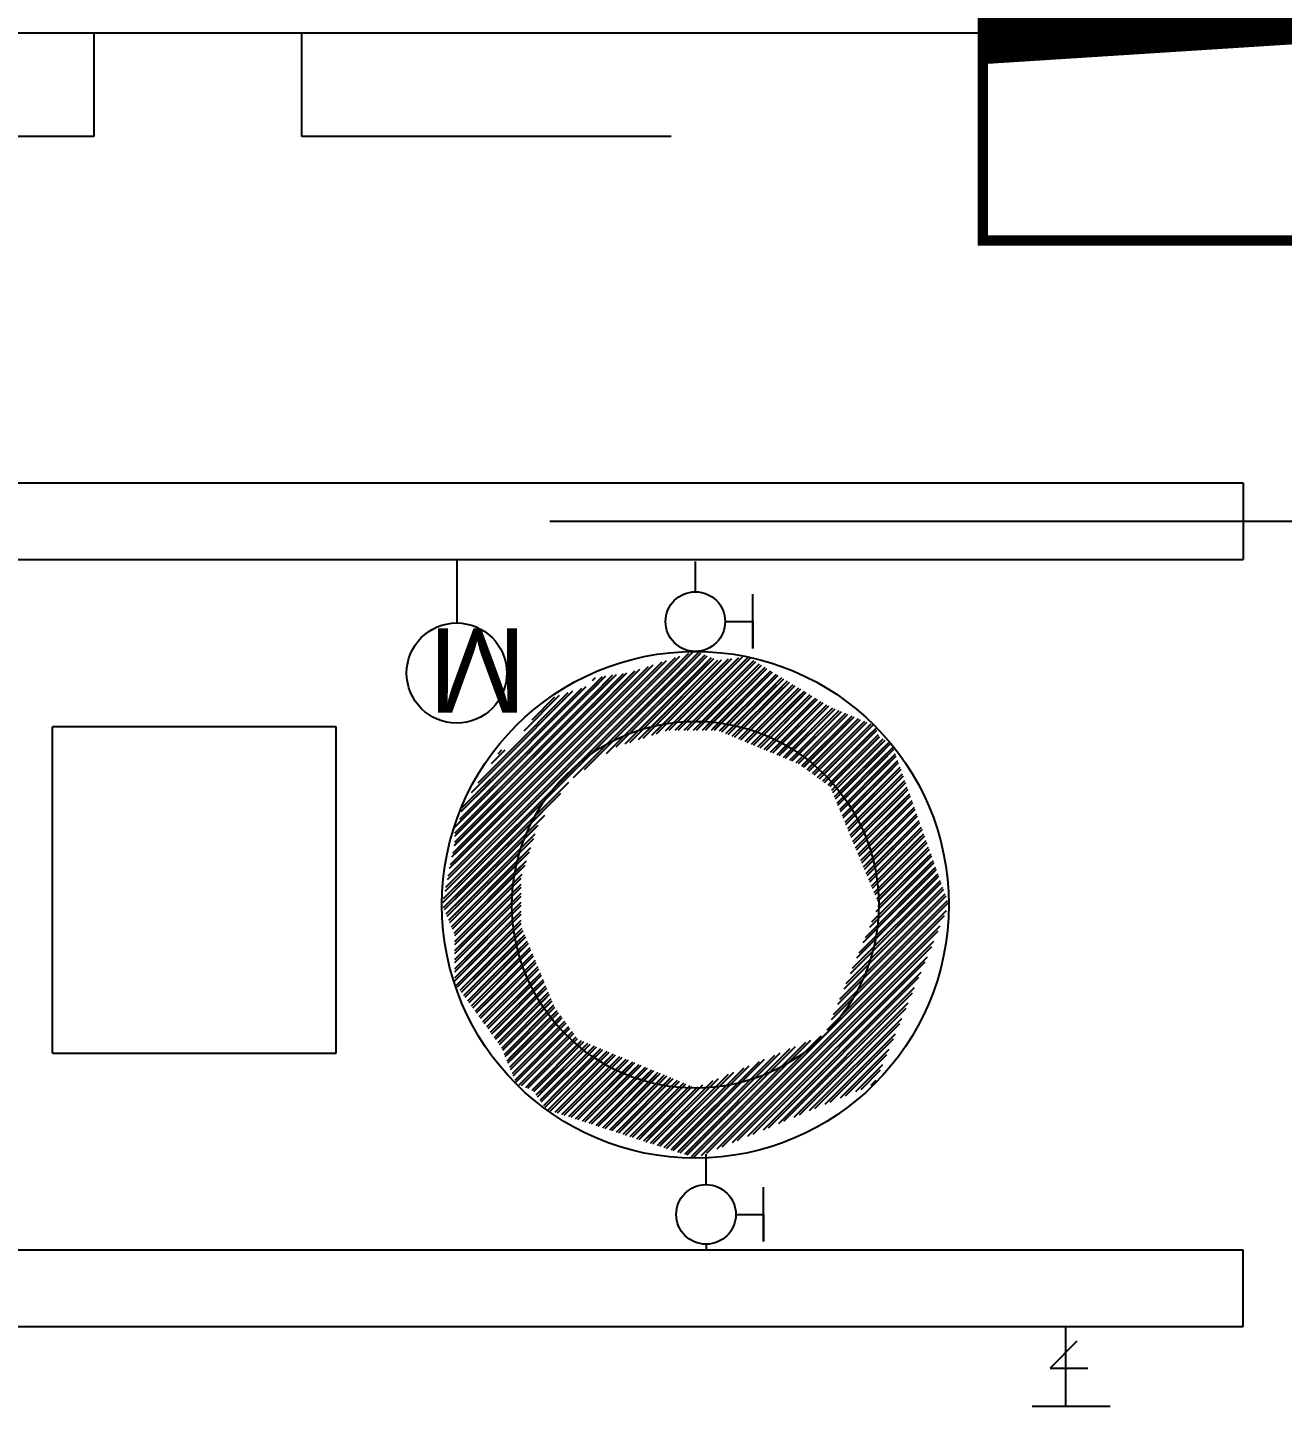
# Model space of a CAD drawing. Extents: x 386248 to 427517, y 4539405 to 4542296.
# Drawn here: x 388039.06 to 388047.77, y 4540838.19 to 4540847.75 of the extents above; entities that cross this region are included whole.
import ezdxf

# ---------------------------------------------------------------- set-up
doc = ezdxf.new("R2010")
doc.units = 0
doc.layers.add('A_ÇATI', color=4, linetype='Continuous')
for name, color, linetype, lineweight in [('DIŞ 2', 167, 'Continuous', 25), ('GOR1', 51, 'Continuous', 25), ('tefris', 6, 'Continuous', 15)]:
    doc.layers.add(name, color=color, linetype=linetype, lineweight=lineweight)
doc.styles.get("Standard").update_dxf_attribs({"font": 'arial.ttf'})

# ---------------------------------------------------------------- blocks, each defined once
blk = doc.blocks.new('G$C7BCEB638')
at = {"layer": 'A_ÇATI', "color": 251}
for p, q in [((30.11117430729792, 38.1005318146199, 14.1577920000003), (139.1111742560752, 38.1005318146199, 14.1577920000003)), ((66.48969272663817, 38.1005318146199, 14.1577920000003), (66.48969272570685, 35.22053181473166, 14.1577920000003)), ((72.25866554351524, 35.22053181286901, 14.1577920000003), (72.25866553978994, 38.10053181555122, 14.1577920000003)), ((66.48969272570685, 35.22053181473166, 14.1577920000003), (34.99435946764424, 35.22053181473166)), ((82.50639779819176, 35.22053181380033, 14.1577920000003), (72.25866554351524, 35.22053181286901, 14.1577920000003)), ((50.96857182169333, 25.61455058865249), (98.36828511534259, 25.6145505849272)), ((98.36828511534259, 25.6145505849272), (98.36828511254862, 23.4883006028831)), ((79.14228323521093, 24.5514255668968), (115.3533244640566, 24.55142556969076)), ((40.6902794749476, 23.48830060195178), (98.36828511254862, 23.4883006028831)), ((76.55642707971856, 23.48830060195178), (76.55642708064988, 21.72976216301322)), ((83.17479729605839, 22.59522606804967), (83.17479729792103, 23.43610173184425)), ((84.77158493222669, 21.01824560482055), (84.77158493502066, 22.52540154010057)), ((84.0011957087554, 21.76882781367749), (84.77158493408933, 21.76882781367749)), ((84.77158493408933, 21.76882781367749), (84.77158493222669, 21.01824560482055)), ((82.98295248253271, 20.88009531982243), (76.4905452108942, 14.38768804911524)), ((82.7354946047999, 20.79969138186425), (76.49054521275684, 14.55474198702723)), ((82.61176557978615, 20.75948938261718), (76.49054520996287, 14.63826901372522)), ((82.36430770764127, 20.67908544559032), (76.49054520810023, 14.80532295349985)), ((83.10668150195852, 20.92029731534421), (80.23081342829391, 18.04442924074829)), ((83.26040693325922, 20.90696880593896), (80.47827130602673, 18.12483317777514)), ((83.31946946168318, 20.88250430580229), (80.60200033010915, 18.16503517422825)), ((83.43759443471208, 20.8335753409192), (80.849458205048, 18.24543911311775)), ((83.4966569612734, 20.80911084171385), (80.97318722913042, 18.28564110957086)), ((83.61478193523362, 20.76018187403679), (81.22064510593191, 18.36604504752904)), ((83.6738444599323, 20.73571737576276), (81.34437413094565, 18.40624704491347)), ((83.7919694329612, 20.68678840901703), (81.5918320058845, 18.48665098100901)), ((83.59635762358084, 20.65823053847998), (81.6901490795426, 18.75202199630439)), ((83.85103196231648, 20.66232390981168), (81.71556102996692, 18.52685297746211)), ((83.79039712296799, 20.68521609622985), (81.85720302024856, 18.75202199444175)), ((83.88741693692282, 20.69870888628066), (81.94073004601523, 18.75202199630439)), ((84.08145643444732, 20.72569444589317), (82.10778398485854, 18.75202199537307)), ((84.17847625119612, 20.73918723408133), (82.19131101155654, 18.75202199537307)), ((84.37251575058326, 20.76617279369384), (82.35836495133117, 18.75202199630439)), ((84.46953556546941, 20.77966558467597), (82.44189197709784, 18.75202199537307)), ((84.63218458043411, 20.77526066079736), (82.60894591687247, 18.75202199444175)), ((84.68416794249788, 20.74371699150652), (82.69247294263914, 18.75202199444175)), ((84.78813458653167, 20.68062970042229), (82.8595268833451, 18.75202199537307)), ((82.24057867983356, 20.63888345006853), (76.49054520996287, 14.88884998112917)), ((81.9931208039634, 20.55847951211035), (76.4905452108942, 15.05590391904116)), ((81.86939178174362, 20.51827751472592), (76.49054521182552, 15.13943094667047)), ((81.6219339040108, 20.43787357769907), (76.49054520996287, 15.30648488365114)), ((81.49820487806574, 20.39767157938331), (76.4905452108942, 15.39001191034913)), ((81.25074700312689, 20.31726764235646), (76.49054521182552, 15.55706584919244)), ((81.12701798090711, 20.27706564497203), (76.49054521275684, 15.64059287775308)), ((82.72317967982963, 20.53679548949003), (79.17295333603397, 16.9865691466257)), ((82.91721917735413, 20.56378105003387), (79.78384883375838, 17.4304107055068)), ((83.01423899410293, 20.57727383915335), (80.08929679309949, 17.65233163721859)), ((82.6261598621495, 20.52330270037055), (80.31129643367603, 18.20843927096575)), ((82.43212036555633, 20.49631714168936), (80.31129643460736, 18.37549320980906)), ((82.33510054694489, 20.48282435163856), (80.31129643274471, 18.45902023650706)), ((82.14106104942039, 20.45583879295737), (80.31129643367603, 18.62607417441905)), ((82.04404123360291, 20.44234600197524), (80.31129643181339, 18.70960120297968)), ((81.85000173514709, 20.41536044329405), (80.31129643553868, 18.87665514089167)), ((81.75298192026094, 20.40186765417457), (80.31129643367603, 18.96018216758966)), ((81.55894242087379, 20.37488209456205), (80.31129643274471, 19.12723610643297)), ((81.461922604125, 20.36138930544257), (80.31129643460736, 19.21076313313097)), ((81.26788310753182, 20.33440374583006), (80.31129643181339, 19.3778170729056)), ((81.1708632898517, 20.32091095577925), (80.31129643460736, 19.46134409960359)), ((80.9768237923272, 20.29392539616674), (80.31129643367603, 19.62839803751558)), ((80.8798039755784, 20.28043260797858), (80.31129643460736, 19.71192506607622)), ((83.20827849349007, 20.60425939876586), (80.70019228802994, 18.09617319703102)), ((83.30529830930755, 20.61775218788534), (81.00564025016502, 18.31809412874281)), ((83.49933780683205, 20.6447377493605), (81.60662205750123, 18.75202199444175)), ((83.96915693348274, 20.61339494492859), (81.96301890490577, 18.60725691635162)), ((84.02821946283802, 20.58893044386059), (82.08674793085083, 18.64745891280472)), ((84.1463444349356, 20.5400014789775), (82.334205806721, 18.7278628507629)), ((84.20540696149692, 20.51553697884083), (82.45793483173475, 18.76806484814733)), ((84.32353193452582, 20.46660801116377), (82.70539270574227, 18.84846878517419)), ((84.38259446201846, 20.44214351288974), (82.82912173075601, 18.88867078255862)), ((84.84011794393882, 20.64908603206277), (82.94305390911177, 18.75202199444175)), ((84.50071943318471, 20.39321454800665), (83.07657960476354, 18.9690747205168)), ((84.94408459356055, 20.58599874004722), (83.1101078488864, 18.75202199351043)), ((84.55978196067736, 20.36875004693866), (83.18697523185983, 18.99594331905246)), ((84.99606795376167, 20.5544550716877), (83.19363487465307, 18.75202199537307)), ((84.67790693370625, 20.31982108112425), (83.30510020582005, 18.94701435323805)), ((85.10003459686413, 20.49136778060347), (83.36068881535903, 18.75202199351043)), ((84.73696946026757, 20.2953565819189), (83.36416273424402, 18.92254985310137)), ((85.1520179589279, 20.45982411317527), (83.44421583833173, 18.75202199537307)), ((85.25598460296169, 20.39673682115972), (83.61126977903768, 18.75202199444175)), ((85.30796796316281, 20.36519315186888), (83.69479680387303, 18.75202199537307)), ((85.41193460905924, 20.30210585985333), (83.86185074364766, 18.75202199444175)), ((85.46391796739772, 20.27056219149381), (83.94537777034566, 18.75202199444175)), ((80.87956010131165, 20.19666170794517), (76.4905452108942, 15.80764681473374)), ((80.75583107722923, 20.15645971149206), (76.49054521275684, 15.89117384236306)), ((80.50837320322171, 20.07605577260256), (76.49054521182552, 16.05822778027505)), ((80.38464417727664, 20.03585377614945), (76.6385829676874, 16.28979256376624)), ((80.13718630326912, 19.95544983819127), (77.08242452749982, 16.9006880633533)), ((80.01345728011802, 19.91524784173816), (77.30434546107426, 17.20613602362573)), ((80.68576447712258, 20.25344704650342), (80.31129643274471, 19.87897900491953)), ((80.5887446613051, 20.23995425738394), (80.31129643460736, 19.9625060306862)), ((80.39470516471192, 20.21296869870275), (80.31129643460736, 20.12955996859819)), ((84.8550944342278, 20.24642761610448), (83.48228770820424, 18.87362088821828)), ((84.91415696265176, 20.22196311689913), (83.54135023383424, 18.84915638808161)), ((85.03228193474934, 20.17303415108472), (83.65947520686314, 18.80022742133588)), ((85.0913444631733, 20.1485696490854), (83.7185377352871, 18.77576292213053)), ((85.20946943433955, 20.09964068420231), (83.83666270365939, 18.72683395724744)), ((85.26853196090087, 20.07517618499696), (83.89572523301467, 18.70236945617944)), ((85.38665693392977, 20.02624721825123), (84.01385020511225, 18.65344049129635)), ((85.44571945955977, 20.00178272090852), (84.07291273353621, 18.62897599115968)), ((85.5678846151568, 20.2074749013409), (84.11243170918897, 18.75202199537307)), ((85.56384443445131, 19.95285375416279), (84.19103770563379, 18.58004702348262)), ((85.61986797628924, 20.17593123111874), (84.19595873588696, 18.7520219925791)), ((85.62290696101263, 19.92838925402611), (84.25010023312643, 18.55558252520859)), ((85.72383461939171, 20.11284394003451), (84.36301267379895, 18.75202199444175)), ((85.77581797866151, 20.08130027167499), (84.44653970142826, 18.75202199444175)), ((85.87978462548926, 20.01821297965944), (84.61359364213422, 18.75202199351043)), ((85.93176798569039, 19.9866693103686), (84.69712066696957, 18.75202199537307)), ((86.03573463158682, 19.92358201928437), (84.8147420422174, 18.70258942991495)), ((86.08771799085662, 19.89203835278749), (84.86312024621293, 18.66744060907513)), ((79.7659994023852, 19.83484390377998), (77.74818702181801, 17.81703152228147)), ((79.64227038016543, 19.79464190639555), (77.97010795539245, 18.12247948534787)), ((79.39481250150129, 19.71423796843737), (78.4139495161362, 18.73337498307228)), ((79.27108348021284, 19.67403597105294), (78.63587045064196, 19.03882294520736)), ((85.74103193404153, 19.87946028728038), (84.36822520522401, 18.50665355846286)), ((85.80009446153417, 19.85499578714371), (84.42728773178533, 18.48218905925751)), ((85.9182194354944, 19.80606682319194), (84.54541270667687, 18.43326009437442)), ((85.97728196205571, 19.78160232212394), (84.60447523230687, 18.40879559423774)), ((86.09540693415329, 19.73267335630953), (84.72260020347312, 18.35986662749201)), ((86.15446945978329, 19.70820885710418), (84.78166273096576, 18.33540212921798)), ((86.2725944337435, 19.65927989128977), (84.8997877058573, 18.28647316247225)), ((86.33165696123615, 19.6348153911531), (84.95885023241863, 18.26200866233557)), ((86.19168463675305, 19.82895105984062), (84.9598765890114, 18.59714301023632)), ((86.24366799602285, 19.79740739241242), (85.0082547920756, 18.56199418753386)), ((86.4497819324024, 19.58588642627001), (85.07697520358488, 18.21307969652116)), ((86.34763464378193, 19.73432009946555), (85.10501113394275, 18.49169659148902)), ((86.50884446268901, 19.56142192520201), (85.1360377301462, 18.18861519638449)), ((86.39961800305173, 19.70277643110603), (85.15338933700696, 18.45654776785523)), ((86.50358464708552, 19.6396891400218), (85.25014567794278, 18.38625017087907)), ((86.62696943478659, 19.51249296031892), (85.25416270503774, 18.1396862315014)), ((86.55556800635532, 19.60814547166228), (85.29852388473228, 18.35110134724528)), ((86.65953465318307, 19.54505817964673), (85.39528022753075, 18.28080375213176)), ((86.7115180133842, 19.51351451035589), (85.44365842966363, 18.24565492756665)), ((86.68603196041659, 19.48802845925093), (85.31322523066774, 18.11522173136473)), ((86.80415693344548, 19.43909949529916), (85.43135020462796, 18.06629276555032)), ((86.86321946186945, 19.41463499329984), (85.4904127321206, 18.04182826634496)), ((86.81548465741798, 19.45042721927166), (85.54041477059945, 18.17535733152181)), ((86.86746801855043, 19.41888354998082), (85.58879297459498, 18.14020850881934)), ((86.98134443489835, 19.36570602748543), (85.60853770328686, 17.99289930053055)), ((87.04040696239099, 19.34124152828008), (85.66760023264214, 17.96843479946256)), ((86.97143466351554, 19.35579626075923), (85.68554931739345, 18.06991091184318)), ((87.02341802371666, 19.32425259146839), (85.73392752045766, 18.03476208914071)), ((87.15853193448856, 19.29231256339699), (85.78572520473972, 17.91950583271682)), ((87.12738467054442, 19.26116529852152), (85.8306838623248, 17.96446449216455)), ((87.21759446104988, 19.26784806419164), (85.84478773223236, 17.89504133537412)), ((87.17936802981421, 19.22962163109332), (85.87906206818298, 17.92931566853076)), ((87.33571943407878, 19.21891909837723), (85.96291270432994, 17.84611236769706)), ((87.28333467571065, 19.16653433814645), (85.97581840818748, 17.85901807062328)), ((87.3947819606401, 19.19445459637791), (86.02197523182258, 17.82164786942303)), ((87.33531803498045, 19.13499067071825), (86.02419661404565, 17.82386924978346)), ((87.512906933669, 19.14552563149482), (86.14010020392016, 17.77271890081465)), ((73.21050059003755, 18.84675788413733), (65.34630603017285, 18.84675788506866)), ((65.34630602737889, 9.798449773341417), (65.34630603017285, 18.84675788506866)), ((73.21050058444962, 9.798449772410095), (73.21050059003755, 18.84675788413733)), ((87.43928468087688, 19.07190337963402), (86.12095295311883, 17.75357165187597)), ((87.49126803921536, 19.04035971220583), (86.169331158977, 17.71842282917351)), ((87.57196946302429, 19.12106113228947), (86.19916273327544, 17.7482544016093)), ((87.59523468697444, 18.97727241832763), (86.26608750177547, 17.64812523219734)), ((87.64721804345027, 18.94572875089943), (86.31446570483968, 17.61297640856355)), ((87.6900944323279, 19.07213216647506), (86.31728770537302, 17.69932543672621)), ((87.74915696075186, 19.04766766633838), (86.3763502300717, 17.67486093565822)), ((87.75118469120935, 18.8826414598152), (86.41122204484418, 17.54267881251872)), ((87.80316805141047, 18.85109778959304), (86.45960025070235, 17.5075299879536)), ((87.86728193378076, 18.99873870238662), (86.49447520403191, 17.62593197170645)), ((87.9263444612734, 18.97427420131862), (86.55353773152456, 17.6014674725011)), ((87.90713469916955, 18.78801049757749), (86.5563565925695, 17.43723239190876)), ((87.95911805564538, 18.75646683108062), (86.60473479470238, 17.40208357106894)), ((88.04446943337098, 18.92534523457289), (86.67166270362213, 17.55253850482404)), ((88.1035319599323, 18.90088073536754), (86.73072523111477, 17.52807400468737)), ((88.17646673927084, 18.80676157400012), (86.80366000952199, 17.43395484611392)), ((88.20093123847619, 18.7476990474388), (86.82812451152131, 17.37489231862128)), ((88.06308470340446, 18.69337953813374), (86.70149113750085, 17.33178597316146)), ((88.11506806174293, 18.66183586977422), (86.74986934149638, 17.29663714952767)), ((88.21903470950201, 18.59874857868999), (86.84662568522617, 17.22633955255151)), ((88.24986020335928, 18.6295740744099), (86.87705347733572, 17.25676734559238)), ((88.27101806784049, 18.5672049112618), (86.89500388829038, 17.19119073078036)), ((88.2743247053586, 18.57051154784858), (86.90151797560975, 17.19770481903106)), ((88.32325367024168, 18.45238657481968), (86.95044694049284, 17.07957984600216)), ((88.34771817037836, 18.39332404732704), (86.97491144062951, 17.02051731944084)), ((88.37498471373692, 18.50411761831492), (86.99176023015752, 17.1208931338042)), ((88.42696807021275, 18.47257395181805), (87.04013843415305, 17.08574430923909)), ((88.53093471890315, 18.40948665887117), (87.13689477508888, 17.01544671319425)), ((88.58291807910427, 18.37794299051166), (87.1852729790844, 16.98029789142311)), ((80.30834449687973, 18.20548733416945), (76.17969250446185, 14.07683534361422)), ((80.14129055896774, 18.20548733416945), (76.22243120381609, 14.28662798088044)), ((80.05776353226975, 18.20548733416945), (76.24380056886002, 14.39152437169105)), ((79.89070959342644, 18.20548733416945), (76.28653926914558, 14.60131700988859)), ((79.8071825648658, 18.20548733510077), (76.30790863232687, 14.7062134006992)), ((79.64012862788513, 18.20548733416945), (76.35064732981846, 14.91600603610277)), ((79.55660160025582, 18.20548733416945), (76.37201669393107, 15.02090242598206)), ((79.38954766327515, 18.20548733416945), (76.41475539142266, 15.2306950641796)), ((79.30602063285187, 18.20548733510077), (76.43612475460395, 15.33559145405889)), ((79.13896669866517, 18.20548733416945), (76.47886345395818, 15.5453840913251)), ((79.05543967010453, 18.20548733323812), (76.50023281620815, 15.65028048213571)), ((78.8883857303299, 18.20548733416945), (76.54297151556239, 15.86007311940193)), ((78.80485870363191, 18.20548733510077), (76.56434087781236, 15.96496951207519)), ((78.6378047647886, 18.20548733510077), (76.60707957530394, 16.17476214654744)), ((78.5542777380906, 18.20548733510077), (76.62844894314185, 16.27965853642672)), ((78.38722380017862, 18.20548733510077), (76.67118763783947, 16.48945117369294)), ((78.3036967725493, 18.20548733416945), (76.69255700102076, 16.59434756450355)), ((78.13664283370599, 18.20548733323812), (76.95383159955963, 17.02267609909177)), ((78.05311580514535, 18.20548733416945), (77.13837318168953, 17.2907447097823)), ((77.88606186909601, 18.20548733416945), (77.5074560935609, 17.82688156142831)), ((77.80253484053537, 18.20548733510077), (77.69199767475948, 18.0949501702562)), ((88.39664713712409, 18.27519907429814), (87.02384040644392, 16.90239234734327)), ((88.4211116344668, 18.21613654773682), (87.04830490751192, 16.84332981985062)), ((88.47004060121253, 18.09801157470793), (87.09723387518898, 16.72520484495908)), ((88.49450510228053, 18.03894904628396), (87.12169837253168, 16.66614231932908)), ((88.65042769117281, 18.27839866559952), (87.28202932002023, 16.91000029444695)), ((88.67234568716958, 18.2167896348983), (87.30716803343967, 16.85161197930574)), ((88.7161816493608, 18.09357165824622), (87.3481358862482, 16.72552589327097)), ((88.73809964535758, 18.03196262661368), (87.36861982615665, 16.66248280741274)), ((80.10241882642731, 17.91603463888168), (76.49054521461949, 14.30416102241725)), ((88.5434340662323, 17.92082407325506), (87.17062734020874, 16.54801734723151)), ((88.56789856636897, 17.86176154762506), (87.19509183755144, 16.48895481973886)), ((88.61682753218338, 17.74363657273352), (87.24402080429718, 16.37082984670997)), ((88.64129203232005, 17.68457404803485), (87.26848530350253, 16.311767318286)), ((88.7819356075488, 17.90874464903027), (87.40958767896518, 16.53639672230929)), ((88.80385360261425, 17.8471356164664), (87.43007161980495, 16.47335363458842)), ((88.84768956387416, 17.72391763888299), (87.47103947168216, 16.34726754855365)), ((88.8696075589396, 17.66230860818177), (87.49152341438457, 16.28422446083277)), ((79.65857726661488, 17.3051391383633), (76.49054521182552, 14.13710708357394)), ((88.69022099720314, 17.56644907500595), (87.31741426931694, 16.1936423452571)), ((88.71468549827114, 17.50738654751331), (87.34187877131626, 16.13457981869578)), ((88.76361446315423, 17.38926157448441), (87.39080773526803, 16.01645484566689)), ((88.78807896422222, 17.33019904699177), (87.41527223354205, 15.95739231817424)), ((88.83700792910531, 17.21207407489419), (87.46420120028779, 15.83926734607667)), ((88.91344352206215, 17.53909063152969), (87.53249126346782, 16.15813837759197)), ((88.93536151526496, 17.47748160082847), (87.55297520803288, 16.0950952898711)), ((88.97919747559354, 17.35426362231374), (87.59394305991009, 15.96900920476764)), ((89.00111547438428, 17.2926545906812), (87.61442699888721, 15.9059661179781)), ((79.04455905267969, 16.85817486047745), (76.1583231431432, 13.97193895466626)), ((79.43665633210912, 16.99969117715955), (76.49054521182552, 14.05358005687594)), ((88.86147242924199, 17.15301154740155), (87.48866570135579, 15.7802048176527)), ((88.91040139412507, 17.03488657437265), (87.53759466437623, 15.66207984555513)), ((88.93486589333043, 16.97582404688001), (87.56205916637555, 15.60301731713116)), ((88.98379486100748, 16.85769907385111), (87.61098813032731, 15.48489234596491)), ((89.04495143191889, 17.16943661402911), (87.6553948498331, 15.77988003008068)), ((89.06686942977831, 17.10782758239657), (87.67587879439816, 15.71683694515377)), ((89.11070539103821, 16.98460960574448), (87.71684664534405, 15.59075086005032)), ((89.13262338424101, 16.92300057411194), (87.73733058432117, 15.52770777232945)), ((78.96415511192754, 16.61071698274463), (76.18201942415908, 13.82858129683882)), ((78.92395311454311, 16.48698796145618), (76.20648392522708, 13.76951876841486)), ((89.00825936021283, 16.79863654728979), (87.63545263232663, 15.42582981847227)), ((89.0571883241646, 16.68051157519221), (87.6843815962784, 15.30770484730601)), ((89.08165282616392, 16.62144904769957), (87.70884609920904, 15.24864231795073)), ((89.13058179197833, 16.50332407467067), (87.75777506036684, 15.13051734678447)), ((89.17645934643224, 16.79978259652853), (87.77829843806103, 15.401621687226)), ((89.19837734242901, 16.73817356582731), (87.79878237796947, 15.33857859950513)), ((89.24221330462024, 16.61495558731258), (87.83975023170933, 15.21249251440167)), ((89.26413130061701, 16.55334655568004), (87.86023417348042, 15.1494494266808)), ((78.84354917658493, 16.23953008186072), (76.25541289104149, 13.65139379538596)), ((78.8033471792005, 16.11580105870962), (76.27987738931552, 13.59233126975596)), ((78.99281477043405, 16.38879567850381), (76.49054521182552, 13.88652611896396)), ((78.77089383685961, 16.08334771543741), (76.49054521182552, 13.80299909133464)), ((89.155046292115, 16.44426154810935), (87.78223956236616, 15.07145481836051)), ((89.20397525606677, 16.32613657414913), (87.83116852818057, 14.95332984533161)), ((89.22843975713477, 16.26707404758781), (87.85563302924857, 14.89426731783897)), ((89.30796726187691, 16.43012857809663), (87.90120202442631, 15.02336334344)), ((89.27736872294918, 16.14894907455891), (87.90456199320033, 14.77614234574139)), ((89.32988525601104, 16.36851954739541), (87.92168596340343, 14.96032025665045)), ((89.30183322308585, 16.08988654706627), (87.92902649426833, 14.71707981731743)), ((89.37372121913359, 16.245301569812), (87.96265381807461, 14.83423416968435)), ((89.39563921513036, 16.18369253911078), (87.98313775612041, 14.77119108382612)), ((78.72294324124232, 15.86834318190813), (76.32880635606125, 13.47420629672706)), ((78.68274124572054, 15.74461415689439), (76.3532708552666, 13.41514376923442)), ((89.35076218703762, 15.9717615749687), (87.9779554582201, 14.59895484521985)), ((89.37522668996826, 15.91269904840738), (88.00241995835677, 14.53989231865853)), ((89.43947517359629, 16.06047456059605), (88.02410560986027, 14.64510499779135)), ((89.46139317145571, 15.99886552989483), (88.0445895488374, 14.58206191193312)), ((89.4241556529887, 15.79457407537848), (88.05134892323986, 14.42176734469831)), ((89.44862015498802, 15.73551154695451), (88.07581342523918, 14.36270481720567)), ((89.50522913364694, 15.87564755231142), (88.0855574044399, 14.45597582496703)), ((89.52714712964371, 15.8140385216102), (88.10604134527966, 14.39293273817748)), ((89.57098309090361, 15.69082054495811), (88.1470091980882, 14.26684665121138)), ((78.60233730589971, 15.49715628102422), (76.40219982201234, 13.29701879620552)), ((78.56213530851528, 15.37342725787312), (76.42666432121769, 13.2379562696442)), ((78.33696617977694, 15.48236612044275), (76.49054521182552, 13.63594515156001)), ((78.33696617698297, 15.39883909467608), (76.4905452108942, 13.55241812486202)), ((89.49754911987111, 15.61738657392561), (88.12474239012226, 14.24457984603941)), ((89.5220136209391, 15.55832404829562), (88.14920689025894, 14.18551731854677)), ((89.5929010831751, 15.62921151239425), (88.16749313706532, 14.20380356535316)), ((89.57094258489087, 15.4401990743354), (88.19813585700467, 14.06739234458655)), ((89.63673704629764, 15.50599353574216), (88.20846098987386, 14.07771747931838)), ((89.59540708502755, 15.38113654684275), (88.2226003552787, 14.00832981802523)), ((89.65865504415706, 15.44438450504094), (88.2289449297823, 14.01467439346015)), ((89.70249100262299, 15.32116652745754), (88.23760799178854, 13.85628351569176)), ((78.4817313705571, 15.1259693801403), (76.4755932870321, 13.1198312966153)), ((78.33696617977694, 15.23178515583277), (76.49054521275684, 13.38536418601871)), ((78.33696617884561, 15.14825812634081), (76.4905452108942, 13.30183715932071)), ((78.33696617791429, 14.98120418936014), (76.49054521182552, 13.1347832204774)), ((78.441529374104, 15.00224035792053), (76.50005778716877, 13.06076876912266)), ((89.83399891620502, 14.95151250902563), (87.88323299167678, 13.00074658449739)), ((89.7421940159984, 15.02676154766232), (88.00135787157342, 13.28592540323734)), ((89.7901629540138, 15.07473048660904), (88.00135796470568, 13.2859254963696)), ((89.71772951586172, 15.08582407422364), (88.06042039906606, 13.42851495742798)), ((89.7682449570857, 15.13633951917291), (88.06042049219832, 13.42851505149156)), ((89.66880055097863, 15.20394904725254), (88.17854537209496, 13.71369387023151)), ((89.72440900048241, 15.25955749396235), (88.17854546522722, 13.71369396243244)), ((89.64433604991063, 15.2630115756765), (88.23760790145025, 13.85628342535347)), ((78.33696617884561, 14.89767716173083), (76.49054521182552, 13.05125619471073)), ((78.33696617884561, 14.73062322381884), (76.49054521182552, 12.8842022549361)), ((78.33696617977694, 14.64709619712085), (76.49054521182552, 12.80067522823811)), ((78.36112543521449, 14.75478248111904), (76.54898675205186, 12.94264379702508)), ((78.32092343876138, 14.63105345610529), (76.57345125311986, 12.88358126860112)), ((89.93790991185233, 14.55426157359034), (87.52885789750144, 12.14520956017077)), ((89.96550682978705, 14.58185849245638), (87.52885799156502, 12.14520965330303)), ((89.88898094790056, 14.67238654848188), (87.64698286959901, 12.43038847111166)), ((89.9216708666645, 14.70507647003978), (87.64698296459392, 12.43038856517524)), ((89.86451644683257, 14.73144907411188), (87.70604539988562, 12.57297802623361)), ((89.89975287159905, 14.766685500741), (87.70604549208656, 12.57297811936587)), ((89.81558748194948, 14.84957404714078), (87.82417037291452, 12.85815693810582)), ((89.85591691220179, 14.88990347925574), (87.82417046604678, 12.85815703030676)), ((89.79112298088148, 14.9086365737021), (87.88323289854452, 13.00074649136513)), ((78.33696617977694, 14.48004225734621), (76.49054520996287, 12.63362129032612)), ((78.33696618070826, 14.39651523064822), (76.4905452108942, 12.5500942626968)), ((78.33696618070826, 14.22946129273623), (76.49054521182552, 12.38304032292217)), ((78.24051950266585, 14.3835955793038), (76.62238021800295, 12.76545629650354)), ((78.2003175043501, 14.25986655429006), (76.64684471813962, 12.70639376994222)), ((90.11893274122849, 14.15059544332325), (87.11542046396062, 11.1470831669867)), ((90.0846968437545, 14.19988657534122), (87.17448289925233, 11.28967262804508)), ((90.09701474336907, 14.2122044749558), (87.17448299145326, 11.28967272117734)), ((90.03576787887141, 14.31801154837012), (87.29260786948726, 11.57485153991729)), ((90.05317878210917, 14.33542245067656), (87.29260796355084, 11.57485163398087)), ((90.01130337873474, 14.37707407493144), (87.35167039884254, 11.71744109503925)), ((90.03126078797504, 14.3970314823091), (87.35167049104348, 11.71744118817151)), ((89.96237441292033, 14.49519904796034), (87.46979537094012, 12.00262000504881)), ((89.98742482578382, 14.52024945896119), (87.4697954650037, 12.00262010004371)), ((78.33696617791429, 14.14593426603824), (76.49054521182552, 12.29951329622418)), ((78.33696618070826, 13.97888032719493), (76.49054520996287, 12.13245935738087)), ((78.33696617884561, 13.89535329956561), (76.4905452108942, 12.04893233068287)), ((78.11991356639192, 14.01240867841989), (76.69577368488535, 12.58826879691333)), ((78.0930449119769, 13.90201299544424), (76.7202381840907, 12.52920626848936)), ((78.14197387499735, 13.78388802334666), (76.76916714990512, 12.41108129732311)), ((90.18255481077358, 13.96363654732704), (86.93823287030682, 10.71931460499763)), ((90.18468669755384, 13.96576843503863), (86.9382329643704, 10.71931470092386)), ((90.15809030877426, 14.02269907481968), (86.99729539873078, 10.86190416105092)), ((90.16276870155707, 14.02737746667117), (86.99729549279436, 10.8619042551145)), ((90.10916134295985, 14.14082404598594), (87.11542036989704, 11.14708307292312)), ((78.33696617977694, 13.72829936165363), (76.49054521275684, 11.88187839370221)), ((78.33696617605165, 13.64477233402431), (76.49054521182552, 11.79835136793554)), ((78.33696618070826, 13.477718395181), (76.53727521328256, 11.67802742868662)), ((78.33696617884561, 13.39419136755168), (76.57242403598502, 11.62964922562242)), ((78.16643837699667, 13.72482549585402), (76.79363165004179, 12.35201876983047)), ((78.21536734281108, 13.60670052375644), (76.84256061399356, 12.23389379680157)), ((78.23983184201643, 13.5476379962638), (76.86702511506155, 12.17483126930892)), ((78.28876080689952, 13.42951302509755), (76.91595408087596, 12.05670629814267)), ((90.07529408717528, 13.6057948609814), (83.48319335328415, 7.013694126158953)), ((90.07529399218038, 13.6057947659865), (83.48319344921038, 7.013694221153855)), ((90.1343565187417, 13.74838432110846), (86.8201078963466, 10.43413569498807)), ((90.13435661559924, 13.7483844133094), (86.82010799041018, 10.4341357909143)), ((78.33696617791429, 13.22713742870837), (76.64272163202986, 11.53289288375527)), ((78.33696617977694, 13.14361040201038), (76.67787045566365, 11.48451467882842)), ((78.31322530610487, 13.37045049667358), (76.94041858008131, 11.99764376878738)), ((78.3621542728506, 13.25232552364469), (76.98934754403308, 11.87951879668981)), ((78.38661877298728, 13.19326299615204), (77.01381204696372, 11.82045627012849)), ((78.43554773693904, 13.07513802405447), (77.06274101091549, 11.70233129616827)), ((78.46001223893836, 13.01607549749315), (77.08720551105216, 11.64326876960695)), ((89.9571691150777, 13.3206159491092), (83.76837226608768, 7.131819098256528)), ((89.95716902101412, 13.32061585504562), (83.76837236015126, 7.131819193251431)), ((89.8981065894477, 13.17802639491856), (83.910961819347, 7.190881626680493)), ((89.89810649352148, 13.17802629992366), (83.9109619143419, 7.190881721675396)), ((78.33696617884561, 12.97655646409839), (76.74816805263981, 11.38775833789259)), ((78.33696618070826, 12.89302943646908), (76.78331687441096, 11.33938013389707)), ((78.33696617791429, 12.72597549855709), (76.85361447418109, 11.24262379109859)), ((78.33696617977694, 12.64244847092777), (76.88876329595223, 11.19424558710307)), ((78.50894120289013, 12.89795052446425), (77.1361344777979, 11.52514379564673)), ((78.5334057030268, 12.83888799604028), (77.16059897979721, 11.46608127001673)), ((78.58233466977254, 12.72076302394271), (77.20952794188634, 11.34795629791915)), ((78.60679917084053, 12.66170049738139), (77.23399244202301, 11.28889377135783)), ((89.77998161548749, 12.89284748304635), (84.19614072935656, 7.309006598778069)), ((89.77998152049258, 12.8928473899141), (84.19614082435146, 7.309006693772972)), ((89.72091908892617, 12.75025792699307), (84.33873028540984, 7.368069126270711)), ((89.72091899299994, 12.75025783479214), (84.33873037947342, 7.368069221265614)), ((78.33696618070826, 12.47539453208447), (76.95906089292839, 11.09748924523592)), ((78.33696617791429, 12.39186750631779), (76.99420971469954, 11.04911104124039)), ((78.38639877690002, 12.27424616366625), (77.06450731353834, 10.95235470030457)), ((78.65572813665494, 12.54357552435249), (77.28292140970007, 11.17076879739761)), ((78.68019263492897, 12.48451299779117), (77.30738591076806, 11.11170626897365)), ((78.7291216016747, 12.36638802476227), (77.35631487285718, 10.99358129687607)), ((78.75358609994873, 12.30732549633831), (77.3807793748565, 10.93451877031475)), ((89.60279411682859, 12.46507901884615), (84.62390919635072, 7.48619409929961)), ((89.60279401997104, 12.46507892291993), (84.62390929227695, 7.486194194294512)), ((89.5437315874733, 12.32248946465552), (84.76649875147268, 7.545256625860929)), ((89.54373149434105, 12.32248936779797), (84.76649884553626, 7.545256721787155)), ((78.42154760053381, 12.22586795967072), (77.09965613624081, 10.90397649724036)), ((78.491845194716, 12.12911161966622), (77.16995373228565, 10.80722015444189)), ((78.52699401928112, 12.08073341473937), (77.2051025540568, 10.75884195230901)), ((78.59729161625728, 11.98397707473487), (77.27540015382692, 10.6620856076479)), ((78.63244043895975, 11.9355988688767), (77.31054897466674, 10.61370740458369)), ((78.80251506576315, 12.18920052237809), (77.42970833973959, 10.81639379728585)), ((78.82697956683114, 12.13013799581677), (77.45417283987626, 10.75733126979321)), ((78.87590853357688, 12.01201302371919), (77.50310180475935, 10.63920629769564)), ((78.90037303278223, 11.95295049622655), (77.52756630675867, 10.58014377020299)), ((89.42560661537573, 12.03731055371463), (85.05167766334489, 7.663381597958505)), ((89.42560652131215, 12.03731045685709), (85.05167775833979, 7.663381692953408)), ((89.36654408695176, 11.89472099766135), (85.19426721567288, 7.722444125451148)), ((89.36654399195686, 11.89472090266645), (85.19426731066778, 7.722444219514728)), ((78.70273803779855, 11.83884252607822), (77.3808465716429, 10.51695106271654)), ((78.7378868595697, 11.79046432301402), (77.41599539620802, 10.46857285965234)), ((78.80818445561454, 11.69370798114687), (77.48629299039021, 10.37181651685387)), ((78.84333327924833, 11.64532977808267), (77.52144181216136, 10.32343831378967)), ((78.94930199859664, 11.83482552319765), (77.57649527071044, 10.4620187971741)), ((78.91363087529317, 11.5485734352842), (77.59173941100016, 10.22668197099119)), ((78.97376649593934, 11.77576299570501), (77.60095977084711, 10.40295626875013)), ((78.94877969892696, 11.50019523035735), (77.62688823556527, 10.17830376606435)), ((79.02269546454772, 11.65763802174479), (77.64988873666152, 10.28483129665256)), ((79.0471599609591, 11.59857549518347), (77.67435323772952, 10.22576876915991)), ((79.09608892863616, 11.48045052401721), (77.72328220261261, 10.10764379799366)), ((89.24841911671683, 11.60954208765179), (85.47944612754509, 7.840569099411368)), ((89.2484190207906, 11.60954199265689), (85.47944622067735, 7.840569193474948)), ((79.01907729683444, 11.4034388884902), (77.69718582974747, 10.08154742605984)), ((79.05422611674294, 11.35506068356335), (77.7323346552439, 10.03316922113299)), ((79.12055342597887, 11.42138799745589), (77.7477467036806, 10.04858126956969)), ((79.16948239365593, 11.303263024427), (77.79667566670105, 9.930456296540797)), ((79.12452371558174, 11.25830434262753), (77.8026322494261, 9.936412879265845)), ((79.1939468937926, 11.24420049693435), (77.82114016683772, 9.871393769979477)), ((79.15967253735289, 11.20992613956332), (77.83778107492253, 9.888034677132964)), ((79.24287585960701, 11.12607552390546), (77.87006913358346, 9.753268796950579)), ((79.2299701361917, 11.1131697986275), (77.90807867003605, 9.791278334334493)), ((89.18935658829287, 11.46695253252983), (85.62203567987308, 7.899631625972688)), ((89.189356490504, 11.46695243753493), (85.62203577486798, 7.899631720967591)), ((89.07123161526397, 11.18177362065762), (85.90721459267661, 8.017756598070264)), ((89.07123152120039, 11.18177352566272), (85.90721468674019, 8.017756693065166)), ((79.26734035788104, 11.06701299641281), (77.89453363465145, 9.694206269457936)), ((79.26511895516887, 11.06479159370065), (77.94322749366984, 9.742900128476322)), ((79.31626932742074, 10.94888802431524), (77.94346259860322, 9.576081298291683)), ((79.34073382383212, 10.88982549589127), (77.96792709780857, 9.517018768936396)), ((79.33541655307636, 10.96803525276482), (78.01352509157732, 9.646143788471818)), ((79.38966279150918, 10.7717005237937), (78.01685606641695, 9.398893797770143)), ((79.41412728792056, 10.71263799630105), (78.04132056469098, 9.339831269346178)), ((79.37056537764147, 10.91965704783797), (78.04867391427979, 9.597765584476292)), ((79.44086297182366, 10.82290070783347), (78.1189715093933, 9.501009243540466)), ((79.47601179638878, 10.77452250290662), (78.15412033395842, 9.452631038613617)), ((89.01216908870265, 11.03918406739831), (86.04980414779857, 8.076819127425551)), ((89.01216899370775, 11.03918397240341), (86.04980424279347, 8.076819218695164)), ((88.8940441138111, 10.7540051555261), (86.33498305780813, 8.194944099523127)), ((88.89404402067885, 10.75400506146252), (86.33498315280303, 8.19494419451803)), ((79.46305625652894, 10.59451302327216), (78.09024953050539, 9.221706297248602)), ((79.48752075480297, 10.53545049577951), (78.11471403064206, 9.162643770687282)), ((79.53644972248003, 10.41732552275062), (78.16364299552515, 9.044518796727061)), ((79.5609142226167, 10.35826299712062), (78.18810749566182, 8.985456269234419)), ((79.54630939522758, 10.67776616010815), (78.2244179318659, 9.355874696746469)), ((79.58145821513608, 10.62938795611262), (78.2595667517744, 9.307496492750943)), ((79.65175581304356, 10.53263161424547), (78.32986434875056, 9.210740151815116)), ((79.68690463481471, 10.48425341024995), (78.36501317238435, 9.162361946888268)), ((79.75720223365352, 10.38749706931412), (78.43531076936051, 9.06560560502112)), ((79.79235105542466, 10.33911886438727), (78.47045959206298, 9.017227399162948)), ((88.83498158818111, 10.61141560133547), (86.47757261199877, 8.254006625153124)), ((88.8349814931862, 10.61141550727189), (86.47757270606235, 8.25400672107935)), ((88.71685661701486, 10.32623669039458), (86.76275152387097, 8.372131599113345)), ((88.71685652015731, 10.32623659353703), (86.76275161886588, 8.37213169131428)), ((79.65503335231915, 10.28532818704844), (78.2822266225703, 8.912521459162235)), ((79.71409587888047, 10.26086368784308), (78.34128915006295, 8.888056959025562)), ((79.83222085097805, 10.21193472202867), (78.45941412402317, 8.83912799321115)), ((79.89128337940201, 10.187470221892), (78.51847665151581, 8.8146634940058)), ((79.86264865333214, 10.24236252345145), (78.54075718903914, 8.920471059158444)), ((79.89779747696593, 10.1939843185246), (78.57590601174161, 8.872092854231596)), ((80.00940835056826, 10.13854125607759), (78.63660162454471, 8.765734527260065)), ((79.96809507207945, 10.09722797758877), (78.64620360964909, 8.775336514227092)), ((80.00324389664456, 10.04884977359325), (78.68135243142024, 8.726958309300244)), ((80.06847087712958, 10.11407675594091), (78.69566415110603, 8.741270026192069)), ((80.07354149082676, 9.952093431726098), (78.75165003025904, 8.630201967433095)), ((80.1865958510898, 10.06514778919518), (78.8137891232036, 8.692341062240303)), ((80.24565837858245, 10.04068328998983), (78.87285165069625, 8.667876563034952)), ((80.36378335068002, 9.99175432510674), (78.99097662279382, 8.61894759722054)), ((80.42284587631002, 9.967289824038744), (79.05003915028647, 8.59448309801519)), ((85.94190513947979, 9.973567840643227), (82.93289007106796, 6.964552775025368)), ((85.94190504355356, 9.97356774751097), (82.94816415151581, 6.979826852679253)), ((86.22708404948935, 10.09169281367213), (83.05897615710273, 6.923584922216833)), ((86.22708395542577, 10.09169272053987), (83.06628912361339, 6.930897888727486)), ((86.36967360461131, 10.15075534116477), (83.12201924389228, 6.903100981377065)), ((86.36967350868508, 10.15075524710119), (83.12535165017471, 6.906433389522135)), ((86.65485241962597, 10.26888022013009), (83.34060380002484, 6.95463159866631)), ((86.65485251462087, 10.26888031233102), (83.34060389408842, 6.954631694592535)), ((88.65779408952221, 10.18364713527262), (86.90534107806161, 8.431194126605988)), ((88.65779399173334, 10.18364704027772), (86.90534117212519, 8.431194220669568)), ((65.34630602737889, 9.798449773341417), (73.21050058444962, 9.798449772410095)), ((80.10869031539187, 9.903715225867927), (78.78679885296151, 8.581823764368892)), ((80.17898791423067, 9.8069588849321), (78.85709644807503, 8.485067422501743)), ((80.23737625265494, 9.781820198521018), (78.8922452707775, 8.436689218506217)), ((80.36346234148368, 9.740852346643806), (78.96254286868498, 8.339932876639068)), ((80.42650542361662, 9.720368405804038), (78.99769169138744, 8.29155467171222)), ((80.55259151058272, 9.67940055206418), (79.08726353617385, 8.214072578586638)), ((80.61563459830359, 9.658916611224413), (79.1503066229634, 8.193588638678193)), ((80.54097084933892, 9.918360858224332), (79.16816412331536, 8.545554130338132)), ((80.6000333786942, 9.893896358087659), (79.22722664987668, 8.521089632064104)), ((80.7417206815444, 9.617948760278523), (79.27639270899817, 8.152620785869658)), ((80.80476376926526, 9.597464818507433), (79.3394357948564, 8.13213684502989)), ((80.7181583517231, 9.84496739320457), (79.34535162476823, 8.472160667181015)), ((80.77722087828442, 9.820502893067896), (79.40441415132955, 8.447696165181696)), ((80.89534585131332, 9.771573927253485), (79.5225391224958, 8.398767198435962)), ((80.95440837787464, 9.747109428048134), (79.58160164998844, 8.374302700161934)), ((81.07253334997222, 9.698180462233722), (79.69972662394866, 8.325373734347522)), ((81.13159587746486, 9.673715961165726), (79.75878915050998, 8.300909235142171)), ((81.24972084956244, 9.624786996282637), (79.87691412353888, 8.251980271190405)), ((81.3087833779864, 9.600322497077286), (79.93597665103152, 8.227515769191086)), ((85.08636820642278, 9.619192840531468), (82.55463172635064, 7.08745636139065)), ((85.08636811329052, 9.619192748330534), (82.59378915140405, 7.126613784581423)), ((85.37154712202027, 9.73731781449169), (82.68071781238541, 7.046488508582115)), ((85.37154702609405, 9.737317721359432), (82.7119141225703, 7.077684820629656)), ((85.51413667434826, 9.796380341984332), (82.74376090010628, 7.026004567742348)), ((85.51413658028468, 9.796380246989429), (82.77097665099427, 7.05322031956166)), ((85.79931558156386, 9.914505312219262), (82.86984698427841, 6.985036714933813)), ((85.79931549122557, 9.91450522094965), (82.88910162495449, 7.004291353747249)), ((88.53966911649331, 9.898468224331737), (87.19051998993382, 8.54931909777224)), ((88.53966902056709, 9.898468130268157), (87.1905200839974, 8.549319192767143)), ((88.48060658806935, 9.7558786701411), (87.33310954226181, 8.608381625264883)), ((88.48060649400577, 9.755878574214876), (87.33310963911936, 8.608381721191108)), ((80.93084985530004, 9.556496967561543), (79.46552188368514, 8.091168993152678)), ((80.99389294022694, 9.536013027653098), (79.52856496861205, 8.070685051381588)), ((81.11997902719304, 9.49504517391324), (79.6546510537155, 8.029717199504375)), ((81.18302211584523, 9.474561234004796), (79.71769414050505, 8.009233258664608)), ((81.30910819908604, 9.43359338119626), (79.84378022653982, 7.968265405856073)), ((81.37215128773823, 9.41310943942517), (79.90682331146672, 7.947781465947628)), ((81.49823737377301, 9.372141586616635), (80.03290939843282, 7.906813614070415)), ((81.42690835287794, 9.55139352940023), (80.05410162219778, 8.178586803376675)), ((81.56128045869991, 9.35165764670819), (80.09595248429105, 7.886329672299325)), ((81.48597087757662, 9.526929029263556), (80.11316415155306, 8.154122304171324)), ((81.68736654473469, 9.310689792968333), (80.22203857032582, 7.845361821353436)), ((81.60409585060552, 9.47800006531179), (80.23128912271932, 8.105193338356912)), ((81.75040963245556, 9.290205852128565), (80.28508165804669, 7.824877879582345)), ((81.66315837902948, 9.453535565175116), (80.29035165114328, 8.080728838220239)), ((81.78128335019574, 9.404606598429382), (80.40847662417218, 8.031799871474504)), ((81.87649571755901, 9.249238000251353), (80.41116774315014, 7.78391002677381)), ((81.84034587768838, 9.380142098292708), (80.46753914980218, 8.007335371337831)), ((81.93953880434856, 9.228754059411585), (80.47421082900837, 7.763426085934043)), ((81.95847085071728, 9.33121313340962), (80.58566412469372, 7.958406405523419)), ((82.06562489224598, 9.187786207534373), (80.6002969131805, 7.72245823405683)), ((82.0175333772786, 9.306748633272946), (80.64472665125504, 7.933941906318069)), ((82.1356583503075, 9.257819668389857), (80.76285162335262, 7.885012940503657)), ((82.19472087780014, 9.233355168253183), (80.82191414991394, 7.860548441298306)), ((82.31284585269168, 9.184426202438772), (80.94003912387416, 7.811619475483894)), ((84.08824172103778, 9.205755314789712), (82.11333029577509, 7.2308438885957)), ((84.23083127615973, 9.264817841351032), (82.17637338070199, 7.21035994682461)), ((84.08824162976816, 9.205755220726132), (82.18035162286833, 7.297865216620266)), ((84.23083118209615, 9.264817751012743), (82.23941415222362, 7.27340071555227)), ((84.51601018523797, 9.382942816242576), (82.30245946766809, 7.169392094016075)), ((84.51601009396836, 9.382942722178996), (82.35753912245855, 7.224471750669181)), ((84.6585997431539, 9.442005342803895), (82.36550255352631, 7.14890815410763)), ((84.65859965002164, 9.442005247808993), (82.41660164808854, 7.200007250532508)), ((84.94377865223214, 9.560130314901471), (82.49158863862976, 7.107940301299095)), ((84.94377855909988, 9.560130219906569), (82.53472662484273, 7.151078283786774)), ((88.36248161504045, 9.47069976106286), (87.61828845506534, 8.726506599225104)), ((88.36248151911423, 9.47069966327399), (87.61828855006024, 8.726506692357361)), ((88.30341908661649, 9.328110205940902), (87.76087801204994, 8.785569125786424)), ((88.30341899348423, 9.328110109083354), (87.76087810425088, 8.785569220781326)), ((82.12866797624156, 9.167302266694605), (80.6633400018327, 7.701974294148386)), ((82.25475406320766, 9.126334412954748), (80.78942608786747, 7.66100644133985)), ((82.31779714906588, 9.105850473977625), (80.85246917465702, 7.64052249956876)), ((82.44388323510066, 9.064882622100413), (80.97855526162311, 7.599554647691548)), ((82.37190837739035, 9.15996170323342), (80.99910165043548, 7.787154974415898)), ((82.5069263218902, 9.044398679398), (81.04159834748134, 7.579070708714426)), ((82.49003335041925, 9.111032735556364), (81.11722662160173, 7.738226010464132)), ((82.63301240513101, 9.003430827520788), (81.16768443072215, 7.538102854043245)), ((82.5490958779119, 9.086568237282336), (81.1762891500257, 7.713761509396136)), ((82.6960554937832, 8.98294688668102), (81.23072751937434, 7.5176189141348)), ((82.66722084907815, 9.037639271467924), (81.29441412584856, 7.664832544513047)), ((82.72628337750211, 9.01317477133125), (81.35347665054724, 7.640368044376373)), ((82.82214157981798, 8.941979032941163), (81.35681360540912, 7.47665105946362)), ((82.88518466474488, 8.92149509396404), (81.41985669033602, 7.456167119555175)), ((82.84440834959969, 8.964245805516839), (81.47160162450746, 7.591439076699317)), ((82.90347087895498, 8.939781305380166), (81.5306641520001, 7.566974578425288)), ((83.0112707526423, 8.880527242086828), (81.54594277823344, 7.415199268609285)), ((83.07431383943185, 8.860043300315738), (81.60898586688563, 7.394715327769518)), ((83.02159585012123, 8.890852338634431), (81.64878912316635, 7.518045613542199)), ((83.08065837575123, 8.866387840360403), (81.70785165159032, 7.493581112474203)), ((83.23270478984341, 8.851380315609276), (81.7350719482638, 7.353747475892305)), ((83.37529434589669, 8.910442841239274), (81.79811503691599, 7.333263533189893)), ((83.23270469671115, 8.851380221545696), (81.82597662461922, 7.444652146659791)), ((83.37529425462708, 8.910442749038339), (81.88503915024921, 7.420187648385763)), ((83.6604732577689, 9.028567814268172), (81.92420112295076, 7.292295680381358)), ((83.80306281102821, 9.087630342692137), (81.98724420787767, 7.271811740472913)), ((83.660473162774, 9.028567722067237), (82.00316412234679, 7.371258682571352)), ((83.80306271882728, 9.08763024955988), (82.06222664890811, 7.346794182434678)), ((88.18529411545023, 9.042931294068694), (88.04605691926554, 8.903694099746644)), ((88.18529401766136, 9.042931196279824), (88.04605701519176, 8.903694192878902)), ((83.47104167798534, 6.152308291755617), (83.4710416761227, 6.993183960206807)), ((85.067829312291, 4.575327832251787), (85.06782931322232, 6.082483850419521)), ((84.29743993049487, 5.325910040177405), (85.06782931135967, 5.325910040177405)), ((85.06782931135967, 5.325910040177405), (85.067829312291, 4.575327832251787)), ((40.6902794749476, 4.340081150643528), (98.36828511441126, 4.340081148780882)), ((83.47104167705402, 4.499511706642807), (83.4710416761227, 4.34008114784956)), ((98.36828510975465, 2.213831244967878), (98.36828511441126, 4.340081148780882)), ((98.36828510975465, 2.213831244967878), (98.36828511441126, 4.340081148780882)), ((40.69027947681025, 2.213831244036555), (98.36828510975465, 2.213831244967878)), ((93.44532006559893, 2.2138312458992), (93.44532006373629, 0)), ((94.68396303569898, 2.214327478781343), (96.81021301774308, 2.214327480643988)), ((96.24203520873562, 2.213831244967878), (98.36828510975465, 2.213831244967878)), ((93.7551130312495, 1.807749038562179), (93.01162110781297, 1.065270424820483)), ((93.01162110781297, 1.065270424820483), (94.06490608071908, 1.065270425751805)), ((92.51595974294469, 0.005577925592660904), (94.684482766781, 0.005577923730015755))]:
    blk.add_line(p, q, dxfattribs=at)
for centre, radius in [((83.17479729605839, 21.76882781274617), 0.8263982988585454), ((76.55642707971856, 20.34045205824077), 1.389310150261057), ((83.17479729792103, 13.91419087629765), 7.028238564744346), ((83.17479729792103, 13.91419087629765), 5.086796692709513), ((83.47104167426005, 5.32591004204005), 0.8263982988585454)]:
    blk.add_circle(centre, radius, dxfattribs=at)
at = {"layer": 'tefris', "color": 251, "linetype": 'ByBlock', "const_width": 0.2880000000004658, "elevation": 14.1577920000003}
blk.add_lwpolyline([(102.6663977974094, 38.10053181555122), (102.6663977964781, 32.34053181391209), (91.14639779692516, 32.34053181577474), (91.14639779599383, 38.10053181368858), (102.6663977974094, 38.10053181555122)], dxfattribs=at)
at = {"layer": 'A_ÇATI', "color": 251, "text_generation_flag": 6}
blk.add_text('M', height=2.338874999999999, dxfattribs=at).set_placement((78.49155473010615, 21.58171382639557))
blk = doc.blocks.new('G$C4DAE90D5')
at = {"layer": 'DIŞ 2'}
blk.add_blockref('G$C7BCEB638', (2645.10655670776, 1971.067323088646), dxfattribs=at)

msp = doc.modelspace()

# ---------------------------------------------------------------- block references
at = {"layer": 'GOR1', "xscale": 0.25, "yscale": 0.25, "zscale": 0.25}
msp.add_blockref('G$C4DAE90D5', (387361.6248017561, 4540345.423474962), dxfattribs=at)

doc.saveas('drawing.dxf')
